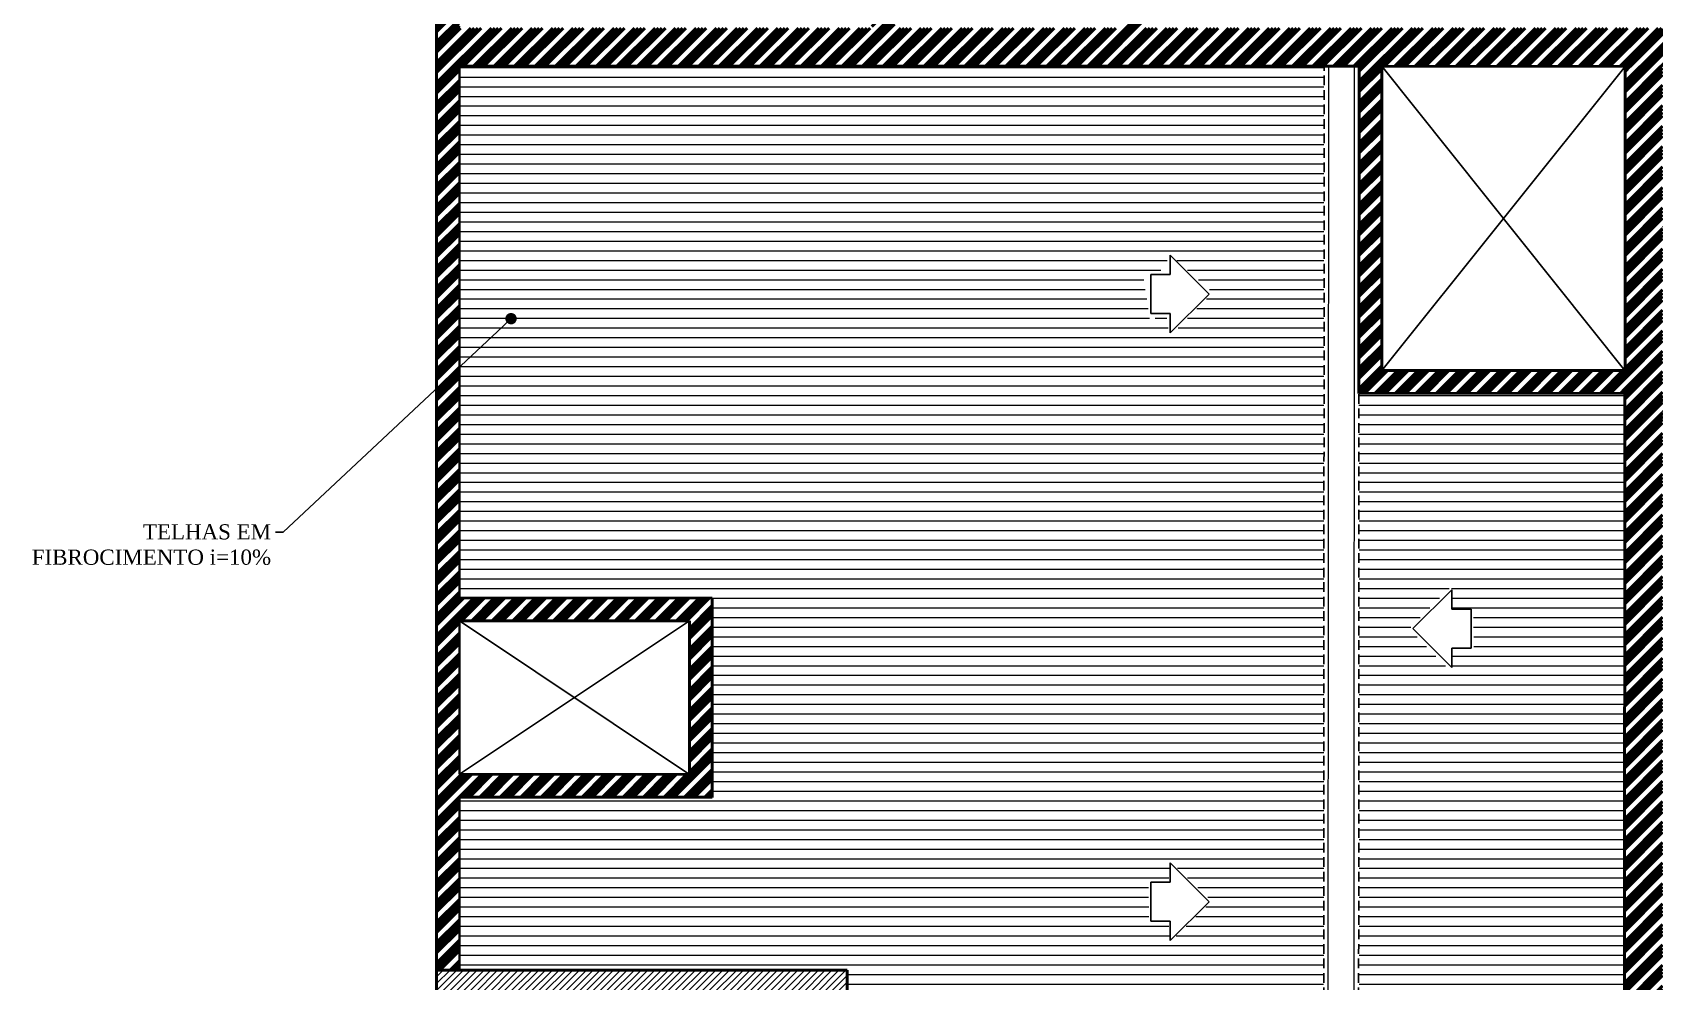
# Model space of a CAD drawing. Header units: centimetres. Extents: x -48696 to 156237, y -5617 to 29024.
# Drawn here: x 100081 to 101149, y 13006 to 13631 of the extents above; entities that cross this region are included whole.
import ezdxf
from ezdxf import colors
from ezdxf.entities.mleader import LeaderData, LeaderLine
from ezdxf.math import Vec2, Vec3

# ---------------------------------------------------------------- set-up
doc = ezdxf.new("R2010")
doc.units = ezdxf.units.CM
doc.linetypes.add('HIDDEN', pattern=[9.525, 6.35, -3.175])
for name, color, linetype, lineweight in [('Parede Baixa', 5, 'Continuous', 50), ('Parede Corte', 4, 'Continuous', 40), ('Pilares Sub-solo', 7, 'Continuous', 70), ('Pisos Externos', 15, 'Continuous', 9), ('Portas - Janelas', 2, 'Continuous', 20)]:
    doc.layers.add(name, color=color, linetype=linetype, lineweight=lineweight)
for name, color, linetype in [('Piso', 55, 'Continuous'), ('PN030', 3, 'Continuous'), ('Projeção Janela - Viga', 1, 'HIDDEN')]:
    doc.layers.add(name, color=color, linetype=linetype)
doc.styles.add('Valéria', font='romantic.ttf', dxfattribs={"height": 10})

# ---------------------------------------------------------------- blocks, each defined once
blk = doc.blocks.new('_Dot')
at = {"color": 0, "linetype": 'ByBlock', "lineweight": -2}
blk.add_line((-0.5, 0), (-1, 0), dxfattribs=at)
at = {"color": 0, "linetype": 'ByBlock', "const_width": 0.5}
blk.add_lwpolyline([(-0.25, 0, 1), (0.25, 0, 1)], format="xyb", close=True, dxfattribs=at)

msp = doc.modelspace()

# ---------------------------------------------------------------- hatches: boundary and pattern name
at = {"layer": 'Parede Baixa'}
h = msp.add_hatch(dxfattribs=at)
h.set_pattern_fill('ANSI34', color=256, scale=0.5, angle=360)
h.paths.add_polyline_path([(100617.27664, 12862.86793), (101073.63822, 12862.86793), (101073.63822, 12847.69989), (100617.27664, 12847.69989)])
h.paths.add_polyline_path([(101128.80346, 12823.06863), (101073.58547, 12823.06863), (101073.58547, 12833.06863), (101128.80346, 12833.06863)])
h.paths.add_polyline_path([(101073.58547, 12823.06863), (101063.63822, 12823.06863), (101063.63822, 12847.95971), (101073.58547, 12847.95971)])
h.paths.add_polyline_path([(100362.15768, 13258.92799), (100513.51537, 13258.92799), (100513.51537, 13243.83963), (100362.15768, 13243.83963)])
h.paths.add_polyline_path([(100528.51537, 13127.83026), (100513.51537, 13127.83026), (100513.51537, 13258.92799), (100528.51537, 13258.92799)])
h.paths.add_polyline_path([(100362.15768, 13127.92729), (100513.51537, 13127.92729), (100513.51537, 13142.88725), (100362.15768, 13142.88725)])
h.paths.add_polyline_path([(100347.15768, 14473.83901), (100362.15768, 14473.83901), (100362.15768, 13014.06358), (100347.15768, 13014.07232)])
h.paths.add_polyline_path([(100362.15768, 13633.92806), (101569.89762, 13633.92806), (101569.89762, 13608.57871), (100362.15768, 13608.57871)])
h.paths.add_polyline_path([(100633.51537, 13633.84915), (100648.54396, 13633.84915), (100648.54396, 13848.71117), (100633.51537, 13848.71117)])
h.paths.add_polyline_path([(100813.51537, 13633.92806), (100798.51537, 13633.92806), (100798.51537, 13863.75649), (100813.51537, 13863.75649)])
h.paths.add_polyline_path([(100633.56843, 13863.75649), (100798.51537, 13863.75649), (100798.51537, 13848.70852), (100633.56843, 13848.70852)])
h.paths.add_polyline_path([(101129.26168, 13393.56123), (100969.37213, 13393.56123), (100969.37213, 13408.89373), (101129.26168, 13408.89373)])
h.paths.add_polyline_path([(100969.37213, 13608.57871), (100954.107, 13608.57871), (100954.107, 13393.56123), (100969.37213, 13393.56123)])
h.paths.add_polyline_path([(101153.91929, 12639.11834), (101129.26396, 12639.11646), (101129.26168, 13608.70684), (101153.91781, 13608.70684)])
h.paths.add_polyline_path([(101730.0247, 12870.07983), (101548.63145, 12870.07983), (101548.63145, 12885.18563), (101730.0247, 12885.18563)])
h.paths.add_polyline_path([(101740.0247, 12845.21734), (101730.0247, 12845.21734), (101730.0247, 12885.20857), (101740.0247, 12885.20857)])
h.paths.add_polyline_path([(101794.97194, 12845.21734), (101740.0247, 12845.21734), (101740.0247, 12855.21734), (101794.97194, 12855.21734)])
h.paths.add_polyline_path([(101794.97194, 13129.35104), (101809.97194, 13129.35104), (101809.97194, 12845.21734), (101794.97194, 12845.21734)])
h.paths.add_polyline_path([(101659.89762, 13129.35104), (101809.97194, 13129.35104), (101809.97194, 13144.35104), (101659.89762, 13144.35104)])
h.paths.add_polyline_path([(101659.89762, 13376.02896), (101674.89762, 13376.02896), (101674.89762, 13144.35104), (101659.89762, 13144.35104)])
h.paths.add_polyline_path([(101569.89762, 13376.05513), (101674.89762, 13376.05513), (101674.89762, 13391.0246), (101569.89762, 13391.0246)])
h.paths.add_polyline_path([(101569.89762, 13633.92806), (101584.89762, 13633.92806), (101584.89762, 13391.05077), (101569.89762, 13391.05077)])
h.paths.add_polyline_path([(101309.14477, 13376.13095), (101294.21187, 13376.13095), (101294.21187, 13506.18265), (101309.14477, 13506.18265)])
h.paths.add_polyline_path([(101154.12606, 13376.17603), (101294.15353, 13376.17603), (101294.15353, 13391.15638), (101154.12606, 13391.15638)])
h.paths.add_polyline_path([(101154.20194, 13506.26431), (101294.21187, 13506.26431), (101294.21187, 13491.18265), (101154.20194, 13491.18265)])
h.paths.add_polyline_path([(101308.51537, 13698.66635), (101298.51537, 13698.66635), (101298.51537, 13633.92806), (101308.51537, 13633.92806)])
h.paths.add_polyline_path([(101268.51537, 13698.66635), (101298.51537, 13698.66635), (101298.51537, 13688.66635), (101268.51537, 13688.66635)])
h.paths.add_polyline_path([(101283.51537, 13993.662), (101268.51537, 13993.662), (101268.51537, 13698.66635), (101283.51537, 13698.66635)])
h.paths.add_polyline_path([(101046.82637, 13993.73083), (101268.61278, 13993.73083), (101268.61278, 13978.66633), (101046.82637, 13978.66633)])
h.paths.add_polyline_path([(100677.14313, 14288.83834), (100662.14313, 14288.83834), (100662.14313, 14473.83901), (100677.14313, 14473.83901)])
h.paths.add_polyline_path([(100677.14313, 14473.83901), (100347.15768, 14473.83901), (100347.15768, 14488.9306), (100677.14313, 14488.9306)])
at = {"layer": 'Piso', "true_color": 0xcd2027}
h = msp.add_hatch(dxfattribs=at)
h.set_pattern_fill('ANSI31', color=242, angle=360, style=0)
h.paths.add_polyline_path([(100617.36474, 13013.19872), (100347.15768, 13014.07232), (100347.15768, 12643.93228), (100617.14893, 12643.93228)])
h.paths.add_polyline_path([(100602.15768, 12658.92353), (100362.15768, 12658.92353), (100362.15768, 12999.06357), (100602.35599, 12998.92348)], flags=16)
h.paths.add_polyline_path([(101548.69627, 13019.11454), (101303.59883, 13019.28937), (101303.59883, 12639.35326), (101548.69627, 12639.17843)])
h.paths.add_polyline_path([(101318.70073, 13004.02222), (101533.70085, 13004.17615), (101533.49673, 12654.19826), (101318.49659, 12654.02406)], flags=16)
h.paths.add_polyline_path([(101046.82637, 14288.73084), (100662.14313, 14288.8427), (100662.14313, 13978.84269), (101046.82637, 13978.73083)])
h.paths.add_polyline_path([(100677.14313, 14273.83834), (101031.82637, 14273.83834), (101031.82637, 13993.73519), (100677.14313, 13993.73519)], flags=16)
at = {"layer": 'Pisos Externos', "transparency": 33554559}
h = msp.add_hatch(dxfattribs=at)
h.set_pattern_fill('ANSI31', color=256, scale=2, angle=675)
h.paths.add_polyline_path([(100930.88625, 13608.51638), (100528.51537, 13608.51638), (100528.51537, 13015.07891), (100930.88625, 13015.07891)])
h.paths.add_polyline_path([(100829.50051, 13086.05392), (100857.21081, 13059.44982), (100829.31494, 13032.1443), (100828.93463, 13045.01922), (100815.86407, 13044.89254), (100815.59509, 13072.6454), (100828.80897, 13072.6454)], flags=16)
h.paths.add_polyline_path([(100829.89036, 13084.62541), (100855.49036, 13059.02541), (100829.89036, 13033.42541), (100829.89036, 13046.22541), (100817.09036, 13046.22541), (100817.09036, 13071.82541), (100829.89036, 13071.82541)], flags=0)
h.paths.add_polyline_path([(100829.50261, 13430.81464), (100827.52843, 13444.0819), (100816.4072, 13442.42705), (100811.86809, 13472.93159), (100828.0156, 13475.33435), (100827.8436, 13486.66119), (100857.90849, 13460.0174)], flags=16)
h.paths.add_polyline_path([(100829.89037, 13433.32293), (100829.89037, 13446.12293), (100817.09037, 13446.12293), (100817.09037, 13471.72293), (100829.89037, 13471.72293), (100829.89037, 13484.52293), (100855.49037, 13458.92293)], flags=0)
h.paths.add_polyline_path([(100528.51537, 13608.77115), (100362.15768, 13608.77115), (100362.15768, 13258.92799), (100528.51537, 13258.83088)])
h.paths.add_polyline_path([(100528.51537, 13127.83026), (100362.15768, 13127.83026), (100362.15768, 13014.06358), (100528.51537, 13014.06358)])
h.paths.add_polyline_path([(100930.79751, 13013.91473), (100617.36473, 13013.91473), (100617.36471, 12863.07186), (100930.79748, 12863.07186)])
h.paths.add_polyline_path([(101128.3569, 13393.70182), (100954.1072, 13393.56123), (100954.2163, 12862.93721), (101073.63827, 12862.96177), (101073.63822, 12862.93721), (101073.63822, 12847.96375), (101074.61371, 12847.69932), (101128.79746, 12847.66771)])
h.paths.add_polyline_path([(101015.55761, 13209.65524), (100987.11277, 13238.72106), (101014.98343, 13266.80056), (101015.11612, 13264.28463), (101015.18362, 13264.35213), (101015.18362, 13263.00477), (101015.76096, 13252.05762), (101029.30882, 13252.05762), (101029.73719, 13225.16353), (101016.08006, 13225.16353)], flags=16)
h.paths.add_polyline_path([(101008.15994, 12943.89967), (101008.15994, 12931.09967), (101020.95994, 12931.09967), (101020.95994, 12905.49967), (101008.15994, 12905.49967), (101008.15994, 12892.69967), (100982.55994, 12918.29967)], flags=16)

# ---------------------------------------------------------------- linework, layer by layer
at = {"layer": 'Parede Baixa'}
for p, q in [((100347.15768, 14488.9306), (100347.15768, 12643.93228)), ((100362.15768, 13608.9299), (100954.23252, 13608.75774)), ((100954.107, 13393.56123), (100954.23252, 13608.75774)), ((100969.11576, 13408.57335), (100969.23252, 13608.75337)), ((100969.23252, 13608.75337), (101129.26168, 13608.70684)), ((101129.14503, 13408.70246), (101129.26168, 13608.70684)), ((100969.11576, 13408.57335), (101129.14503, 13408.70246)), ((100954.107, 13393.56123), (101129.13628, 13393.70245)), ((101128.80927, 12833.03642), (101129.13628, 13393.70245)), ((100528.51537, 13258.83088), (100362.15768, 13258.92799)), ((100528.51537, 13258.83904), (100528.51537, 13258.83029)), ((100528.51537, 13258.83029), (100528.51537, 13127.83026)), ((100513.51537, 13243.83963), (100362.15768, 13243.92799)), ((100513.51537, 13243.83963), (100513.51537, 13142.83902)), ((100362.15768, 13142.9273), (100513.58769, 13142.83897)), ((100362.15768, 13127.92729), (100528.51537, 13127.83026)), ((100617.14893, 12643.91479), (100617.36473, 13013.91473))]:
    msp.add_line(p, q, dxfattribs=at)
at = {"layer": 'Parede Baixa', "color": 5}
msp.add_line((100347.15768, 13014.07232), (100617.36473, 13013.91473), dxfattribs=at)
at = {"layer": 'Parede Corte', "color": 5}
for p, q in [((100362.15768, 13608.9299), (100362.15768, 13258.92799)), ((100362.15768, 13243.92799), (100362.15768, 13142.9273)), ((100362.15768, 13127.92729), (100362.15768, 13014.06358))]:
    msp.add_line(p, q, dxfattribs=at)
at = {"layer": 'Piso'}
for p, q in [((100969.11576, 13408.57335), (101129.26168, 13608.70684)), ((100969.23252, 13608.75337), (101129.13628, 13408.70245)), ((100362.15768, 13243.92799), (100513.58769, 13142.83897)), ((100362.23001, 13142.92725), (100513.51537, 13243.83963))]:
    msp.add_line(p, q, dxfattribs=at)
at = {"layer": 'PN030'}
for p, q in [((100855.49037, 13458.92293), (100829.89037, 13484.52293)), ((100829.89037, 13484.52293), (100829.89037, 13471.72293)), ((100817.09037, 13471.72293), (100829.89037, 13471.72293)), ((100817.09037, 13471.72293), (100817.09037, 13446.12293)), ((100855.49037, 13458.92293), (100829.89037, 13433.32293)), ((100817.09037, 13446.12293), (100829.89037, 13446.12293)), ((100829.89037, 13446.12293), (100829.89037, 13433.32293)), ((100989.58362, 13238.75213), (101015.18362, 13264.35213)), ((101015.18362, 13264.35213), (101015.18362, 13251.55213)), ((101027.98362, 13251.55213), (101015.18362, 13251.55213)), ((101027.98362, 13251.55213), (101027.98362, 13225.95213)), ((100989.58362, 13238.75213), (101015.18362, 13213.15213)), ((101015.18362, 13225.95213), (101015.18362, 13213.15213)), ((101027.98362, 13225.95213), (101015.18362, 13225.95213)), ((100855.49036, 13059.02541), (100829.89036, 13084.62541)), ((100829.89036, 13084.62541), (100829.89036, 13071.82541)), ((100817.09036, 13071.82541), (100829.89036, 13071.82541)), ((100817.09036, 13071.82541), (100817.09036, 13046.22541)), ((100855.49036, 13059.02541), (100829.89036, 13033.42541)), ((100817.09036, 13046.22541), (100829.89036, 13046.22541)), ((100829.89036, 13046.22541), (100829.89036, 13033.42541))]:
    msp.add_line(p, q, dxfattribs=at)
at = {"layer": 'Portas - Janelas'}
for p, q in [((100933.79746, 12862.84585), (100934.23252, 13608.7694)), ((100950.79746, 12862.84585), (100951.23252, 13608.75949))]:
    msp.add_line(p, q, dxfattribs=at)
at = {"layer": 'Projeção Janela - Viga'}
for p, q in [((100930.79746, 12862.8476), (100931.23252, 13608.77115)), ((100953.79746, 12862.84585), (100954.107, 13393.56123))]:
    msp.add_line(p, q, dxfattribs=at)

# ---------------------------------------------------------------- leaders
at = {"layer": 'Pilares Sub-solo'}
ml = msp.add_multileader_mtext('Standard', dxfattribs=at)
ml.set_content('TELHAS EM\\PFIBROCIMENTO i=10%', color=2, style='Valéria')
ml.set_leader_properties(color=15)
ml.set_arrow_properties(name='DOT')
ml.build(insert=Vec2(0, 0))
ml.multileader.update_dxf_attribs({"dogleg_length": 5, "arrow_head_size": 7.5})
ctx = ml.context
ctx.base_point, ctx.char_height, ctx.arrow_head_size, ctx.landing_gap_size, ctx.plane_origin = Vec3(100082.12381, 13302.31902), 10, 7.5, 3, Vec3(100213.21255, 13982.29671)
ctx.text_align_type = 2
notes = []
notes.append((ctx, [(0, (1, 1, 0), (100246.25991, 13302.31902), (-1, 0), 5, [(0, [(100396.1502, 13442.70147)], 0, [])])]))
ctx.mtext.insert, ctx.mtext.rotation, ctx.mtext.alignment, ctx.mtext.flow_direction = Vec3(100238.25991, 13307.42257), 6.2831853072, 3, 5
for ctx, leaders in notes:
    for number, flags, end, landing, length, lines in leaders:
        leader = LeaderData()
        leader.index, (leader.has_last_leader_line, leader.has_dogleg_vector, leader.attachment_direction) = number, flags
        leader.last_leader_point, leader.dogleg_vector, leader.dogleg_length = Vec3(end), Vec3(landing), length
        for number, points, colour, breaks in lines:
            line = LeaderLine()
            line.index, line.vertices, line.color, line.breaks = number, Vec3.list(points), colors.encode_raw_color(colour), breaks
            leader.lines.append(line)
        ctx.leaders.append(leader)

doc.saveas('drawing.dxf')
